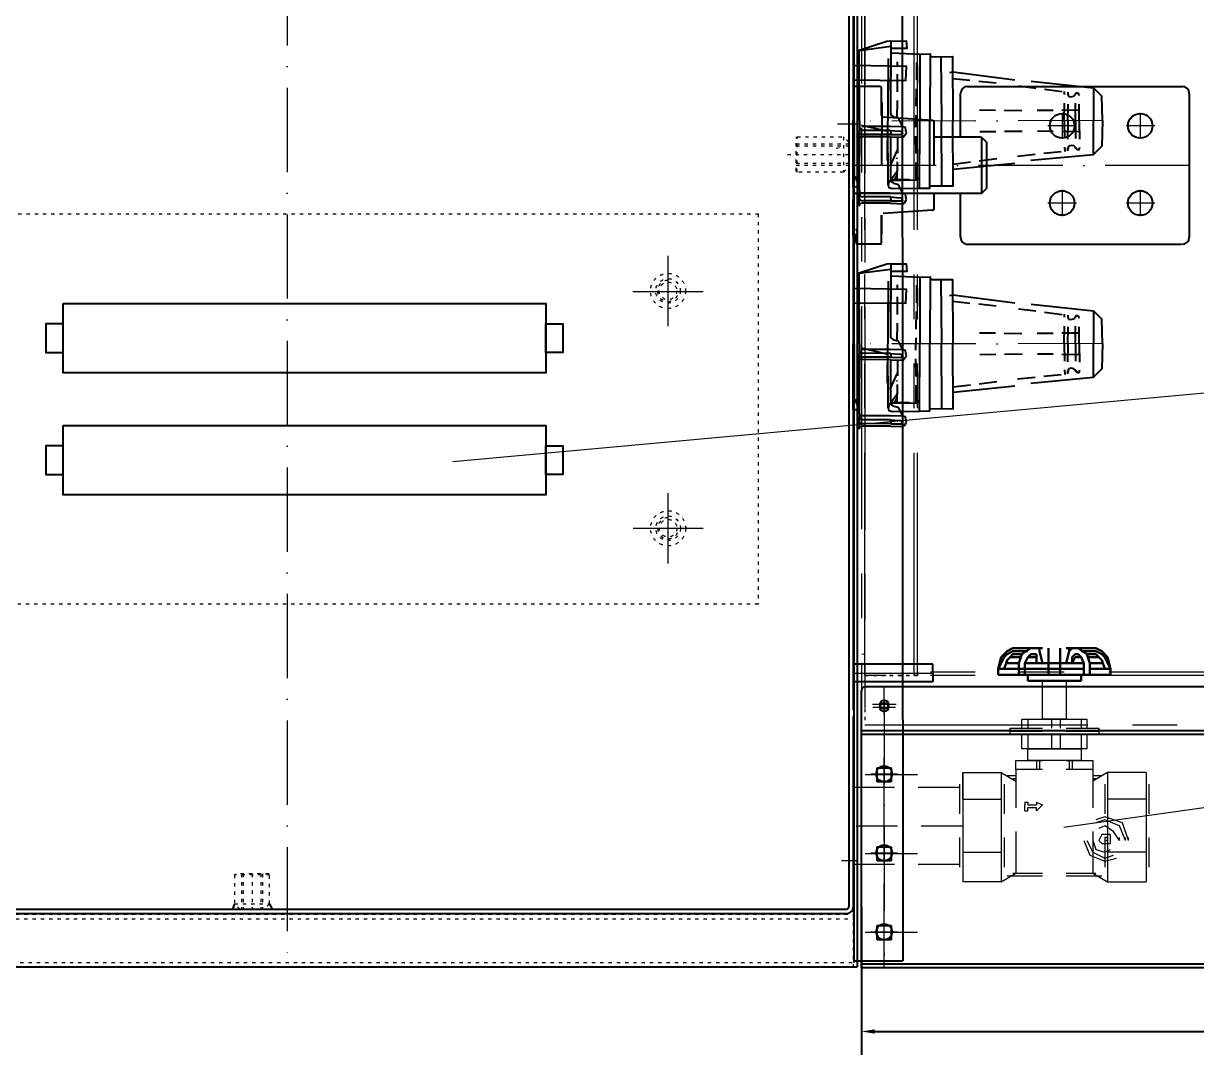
# Model space of a CAD drawing. Header units: millimetres. Extents: x 13152 to 36426, y -6229 to 3790.
# Drawn here: x 32325 to 32994, y 1302 to 1885 of the extents above; entities that cross this region are included whole.
import ezdxf

# ---------------------------------------------------------------- set-up
doc = ezdxf.new("R2010")
doc.units = ezdxf.units.MM
doc.header["$LTSCALE"] = 4
for name, pattern in [('ACAD_ISO02W100', [15, 12, -3]), ('ACAD_ISO03W100', [1.18, 0.47, -0.71]), ('ACAD_ISO10W100', [18, 12, -3, 0, -3]), ('DASHED', [0.75, 0.5, -0.25]), ('PHANTOM', [63.5, 31.75, -6.35, 6.35, -6.35, 6.35, -6.35])]:
    doc.linetypes.add(name, pattern=pattern)
doc.layers.add('4虚线层', color=6, linetype='DASHED')
doc.layers.add('标注、文本', color=3, linetype='Continuous', lineweight=25)
doc.layers.add('铁心', color=3, linetype='Continuous', lineweight=0)
doc.styles.add('TH_GBDIM', font='romans.shx', dxfattribs={"width": 0.8, "bigfont": 'gbcbig.shx'})
doc.dimstyles.new('TH_GBDIM1', dxfattribs={"dimscale": 3, "dimtxt": 3.5, "dimasz": 2.5, "dimexe": 2, "dimexo": 0, "dimgap": 1.5, "dimtad": 1, "dimdec": 1, "dimlfac": 0.03937, "dimzin": 0, "dimdsep": 46, "dimtxsty": 'TH_GBDIM', "dimcen": 2.5, "dimclrd": 3, "dimclre": 256, "dimclrt": 2, "dimadec": 0, "dimazin": 0, "dimtfac": 0.714286, "dimtdec": 1, "dimtmove": 0, "dimatfit": 3, "dimfxl": 0, "dimtzin": 0, "dimlwd": -1, "dimlwe": -1, "dimarcsym": 0})

# ---------------------------------------------------------------- blocks, each defined once
blk = doc.blocks.new('052656565')
at = {"layer": '标注、文本', "color": 6, "linetype": 'PHANTOM', "lineweight": 13}
for p, q in [((22982.24, -1208), (22982.24, -1958)), ((22984.24, -1208.49), (22984.24, -1958)), ((22984.24, -1926.49), (22984.24, -1208.49)), ((23014.24, -1208.49), (22984.24, -1208.49)), ((23014.24, -1206.49), (22984.93, -1206.49)), ((22986.24, -1204), (23505.24, -1204)), ((22986.24, -1206), (23505.24, -1206)), ((23012.24, -1926.49), (23012.24, -1208.49)), ((23014.24, -1926.49), (23014.24, -1208.49)), ((23022.24, -1209), (23025.24, -1206)), ((23022.24, -1209), (23022.24, -1225.5)), ((23042.24, -1209), (23022.24, -1209)), ((23039.24, -1206), (23025.24, -1206)), ((23026.24, -1226), (23026.24, -1206)), ((23027.24, -1226), (23027.24, -1206)), ((23032.24, -1226), (23032.24, -1206)), ((23037.24, -1226), (23037.24, -1206)), ((23038.24, -1226), (23038.24, -1206)), ((23039.24, -1206), (23042.24, -1209)), ((23042.24, -1225.5), (23042.24, -1209)), ((23505.24, -1206.49), (23505.24, -1953.49)), ((23506.24, -1206.49), (23505.24, -1206.49)), ((23507.24, -1208), (23507.24, -1958)), ((23507.24, -1208), (23507.24, -1953.49)), ((23509.24, -1208), (23509.24, -1958)), ((22982.24, -1214), (22984.24, -1214)), ((23507.24, -1219), (23509.24, -1219)), ((23022.24, -1225.5), (23022.74, -1226)), ((23022.24, -1225.5), (23042.24, -1225.5)), ((23022.74, -1226), (23041.74, -1226)), ((23041.74, -1226), (23042.24, -1225.5)), ((23504.24, -1924.49), (23014.24, -1924.49)), ((23454.24, -1924.49), (23501.24, -1924.49)), ((23504.24, -1954.49), (23504.24, -1924.49)), ((23504.24, -1926.49), (22984.24, -1926.49)), ((23450.24, -1928.49), (23450.24, -1932.49)), ((23452.24, -1928.49), (23452.24, -1932.49)), ((23454.24, -1926.49), (23501.24, -1926.49)), ((23503.24, -1954.49), (23503.24, -1928.49)), ((23505.24, -1954.49), (23505.24, -1928.49)), ((23349.24, -1954.49), (23474.24, -1932.49)), ((23474.24, -1954.49), (23474.24, -1932.49)), ((22982.24, -1958), (23509.24, -1958)), ((22984.24, -1954.49), (23504.24, -1954.49)), ((23467.24, -1955.49), (23503.24, -1955.49)), ((23503.24, -1957.49), (23467.24, -1957.49)), ((23483.24, -1958), (23505.24, -1958)), ((23490.24, -1957.49), (23490.24, -1955.49)), ((23490.24, -1960), (23490.24, -1958)), ((23494.24, -1959.76), (23494.24, -1954.53)), ((23494.24, -1964.89), (23494.24, -1955.1)), ((23498.24, -1957.49), (23498.24, -1955.49)), ((23498.24, -1960), (23498.24, -1958)), ((23503.24, -1954.49), (23505.24, -1954.49)), ((23479.24, -1962), (23479.24, -2028)), ((23481.24, -1962), (23481.24, -2028)), ((23505.24, -1960), (23483.24, -1960)), ((23507.24, -1972.5), (23507.24, -1962)), ((23509.24, -1962), (23509.24, -1972.5)), ((23514.24, -1978.42), (23514.24, -1978.42)), ((23511.24, -1988), (23481.24, -1988)), ((23481.24, -1988), (23481.24, -2021.59)), ((23511.24, -1991), (23481.24, -1991)), ((23511.24, -2021.59), (23511.24, -1988)), ((23475.24, -1993.5), (23499.24, -1993.5)), ((23481.24, -2017.91), (23481.24, -1993.24)), ((23483.24, -1993.24), (23481.24, -1993.24)), ((23481.24, -1993.87), (23488.24, -2006)), ((23481.24, -1997.87), (23485.93, -2006)), ((23483.24, -2017.91), (23483.24, -1993.24)), ((23483.24, -1993.24), (23489.24, -1993.24)), ((23491.24, -2008.66), (23491.24, -1997.5)), ((23431.74, -2001.27), (23431.24, -2001.77)), ((23431.24, -2009.37), (23431.24, -2001.77)), ((23431.74, -2001.27), (23431.74, -2009.87)), ((23431.74, -2001.27), (23439.07, -2001.27)), ((23437.62, -2001.27), (23437.62, -2009.87)), ((23440.04, -1999.22), (23438.09, -2011.92)), ((23440.04, -1999.22), (23439.07, -2001.27)), ((23441.02, -2001.27), (23440.04, -1999.22)), ((23441.99, -1999.22), (23440.04, -2011.92)), ((23441.99, -1999.22), (23441.02, -2001.27)), ((23442.97, -2001.27), (23441.99, -1999.22)), ((23443.94, -1999.22), (23441.99, -2011.92)), ((23443.94, -1999.22), (23442.97, -2001.27)), ((23444.92, -2001.27), (23443.94, -1999.22)), ((23445.89, -1999.22), (23443.94, -2011.92)), ((23445.89, -1999.22), (23444.92, -2001.27)), ((23446.87, -2001.27), (23445.89, -1999.22)), ((23447.84, -1999.22), (23445.89, -2011.92)), ((23447.84, -1999.22), (23446.87, -2001.27)), ((23448.82, -2001.27), (23447.84, -1999.22)), ((23449.79, -1999.22), (23447.84, -2011.92)), ((23449.79, -1999.22), (23448.82, -2001.27)), ((23450.77, -2001.27), (23449.79, -1999.22)), ((23451.74, -1999.22), (23449.79, -2011.92)), ((23451.74, -1999.22), (23450.77, -2001.27)), ((23452.72, -2001.27), (23451.74, -1999.22)), ((23453.69, -1999.22), (23451.74, -2011.92)), ((23453.69, -1999.22), (23452.72, -2001.27)), ((23454.67, -2001.27), (23453.69, -1999.22)), ((23455.64, -1999.22), (23453.69, -2011.92)), ((23455.64, -1999.22), (23454.67, -2001.27)), ((23456.62, -2001.27), (23455.64, -1999.22)), ((23457.59, -1999.22), (23455.64, -2011.92)), ((23457.59, -1999.22), (23456.62, -2001.27)), ((23458.57, -2001.27), (23457.59, -1999.22)), ((23459.54, -1999.22), (23457.59, -2011.92)), ((23459.54, -1999.22), (23458.57, -2001.27)), ((23460.52, -2001.27), (23459.54, -1999.22)), ((23461.49, -1999.22), (23459.54, -2011.92)), ((23461.49, -1999.22), (23460.52, -2001.27)), ((23462.47, -2001.27), (23461.49, -1999.22)), ((23463.44, -1999.22), (23461.49, -2011.92)), ((23463.44, -1999.22), (23462.47, -2001.27)), ((23464.42, -2001.27), (23463.44, -1999.22)), ((23465.39, -1999.22), (23463.44, -2011.92)), ((23465.39, -1999.22), (23464.42, -2001.27)), ((23466.37, -2001.27), (23465.39, -1999.22)), ((23467.34, -1999.22), (23465.39, -2011.92)), ((23467.34, -1999.22), (23466.37, -2001.27)), ((23468.32, -2001.27), (23467.34, -1999.22)), ((23469.29, -1999.22), (23467.34, -2011.92)), ((23469.29, -1999.22), (23468.32, -2001.27)), ((23470.27, -2001.27), (23469.29, -1999.22)), ((23471.24, -1999.22), (23469.29, -2011.92)), ((23471.24, -1999.22), (23470.27, -2001.27)), ((23472.22, -2001.27), (23471.24, -1999.22)), ((23473.19, -1999.22), (23471.24, -2011.92)), ((23473.19, -1999.22), (23472.22, -2001.27)), ((23474.17, -2001.27), (23473.19, -1999.22)), ((23475.14, -1999.22), (23473.19, -2011.92)), ((23475.14, -1999.22), (23474.17, -2001.27)), ((23476.12, -2001.27), (23475.14, -1999.22)), ((23477.09, -1999.22), (23475.14, -2011.92)), ((23477.09, -1999.22), (23476.12, -2001.27)), ((23478.07, -2001.27), (23477.09, -1999.22)), ((23479.04, -1999.22), (23477.09, -2011.92)), ((23479.04, -1999.22), (23478.07, -2001.27)), ((23480.02, -2001.27), (23479.04, -1999.22)), ((23481.24, -2001.27), (23480.02, -2001.27)), ((23489.24, -2001.76), (23483.24, -2001.76)), ((23498.24, -1998.5), (23498.24, -2013.5)), ((23501.24, -2000), (23498.24, -2000)), ((23509.24, -2003.5), (23509.24, -2008.5)), ((23431.74, -2009.87), (23431.24, -2009.37)), ((23437.62, -2009.87), (23431.74, -2009.87)), ((23438.09, -2011.92), (23437.12, -2009.87)), ((23439.07, -2009.87), (23438.09, -2011.92)), ((23440.04, -2011.92), (23439.07, -2009.87)), ((23441.02, -2009.87), (23440.04, -2011.92)), ((23441.99, -2011.92), (23441.02, -2009.87)), ((23442.97, -2009.87), (23441.99, -2011.92)), ((23443.94, -2011.92), (23442.97, -2009.87)), ((23444.92, -2009.87), (23443.94, -2011.92)), ((23445.89, -2011.92), (23444.92, -2009.87)), ((23446.87, -2009.87), (23445.89, -2011.92)), ((23447.84, -2011.92), (23446.87, -2009.87)), ((23448.82, -2009.87), (23447.84, -2011.92)), ((23449.79, -2011.92), (23448.82, -2009.87)), ((23450.77, -2009.87), (23449.79, -2011.92)), ((23451.74, -2011.92), (23450.77, -2009.87)), ((23452.72, -2009.87), (23451.74, -2011.92)), ((23453.69, -2011.92), (23452.72, -2009.87)), ((23454.67, -2009.87), (23453.69, -2011.92)), ((23455.64, -2011.92), (23454.67, -2009.87)), ((23456.62, -2009.87), (23455.64, -2011.92)), ((23457.59, -2011.92), (23456.62, -2009.87)), ((23458.57, -2009.87), (23457.59, -2011.92)), ((23459.54, -2011.92), (23458.57, -2009.87)), ((23460.52, -2009.87), (23459.54, -2011.92)), ((23461.49, -2011.92), (23460.52, -2009.87)), ((23462.47, -2009.87), (23461.49, -2011.92)), ((23463.44, -2011.92), (23462.47, -2009.87)), ((23464.42, -2009.87), (23463.44, -2011.92)), ((23465.39, -2011.92), (23464.42, -2009.87)), ((23466.37, -2009.87), (23465.39, -2011.92)), ((23467.34, -2011.92), (23466.37, -2009.87)), ((23468.32, -2009.87), (23467.34, -2011.92)), ((23469.29, -2011.92), (23468.32, -2009.87)), ((23470.27, -2009.87), (23469.29, -2011.92)), ((23471.24, -2011.92), (23470.27, -2009.87)), ((23472.22, -2009.87), (23471.24, -2011.92)), ((23473.19, -2011.92), (23472.22, -2009.87)), ((23474.17, -2009.87), (23473.19, -2011.92)), ((23475.14, -2011.92), (23474.17, -2009.87)), ((23476.12, -2009.87), (23475.14, -2011.92)), ((23477.09, -2011.92), (23476.12, -2009.87)), ((23478.07, -2009.87), (23477.09, -2011.92)), ((23479.04, -2011.92), (23478.07, -2009.87)), ((23480.02, -2009.87), (23479.04, -2011.92)), ((23479.24, -2006), (23488.24, -2006)), ((23481.24, -2009.87), (23480.02, -2009.87)), ((23481.24, -2014.12), (23485.93, -2006)), ((23481.24, -2018.12), (23488.24, -2006)), ((23495.24, -2006), (23495.24, -2021.59)), ((23501.24, -2006), (23501.24, -2021.59)), ((23483.24, -2017.91), (23481.24, -2017.91)), ((23489.24, -2015.55), (23483.24, -2015.55)), ((23475.24, -2018.5), (23499.24, -2018.5)), ((23481.24, -2018.99), (23511.24, -2018.99)), ((23481.24, -2021.59), (23511.24, -2021.59)), ((23493.17, -2021.59), (23493.17, -2075.38)), ((23493.56, -2021.59), (23493.56, -2074.83)), ((23502.95, -2021.59), (23502.95, -2074.83)), ((23503.31, -2021.59), (23503.31, -2075.38)), ((23479.24, -2028), (23481.24, -2028)), ((23493.17, -2075.38), (23493.56, -2074.83)), ((23493.17, -2075.38), (23503.31, -2075.38)), ((23493.56, -2074.83), (23502.95, -2074.83)), ((23502.95, -2074.83), (23503.31, -2075.38))]:
    blk.add_line(p, q, dxfattribs=at)
at = {"layer": '标注、文本', "color": 2, "linetype": 'ACAD_ISO03W100', "lineweight": 18}
for p, q in [((23014.24, -1924.49), (23014.24, -1926.49)), ((22984.24, -1926.49), (23014.24, -1926.49)), ((22984.24, -1926.49), (22984.24, -1954.49)), ((23014.24, -1926.49), (22984.24, -1926.49)), ((23450.24, -1932.49), (23452.24, -1932.49)), ((23467.24, -1957.49), (23467.24, -1955.49)), ((23424.24, -2006), (23428.24, -1999)), ((23472.24, -2000), (23427.67, -2000)), ((23472.24, -1999), (23428.24, -1999)), ((23428.24, -1999), (23428.24, -2012)), ((23424.24, -2006), (23428.24, -2012)), ((23472.24, -2011), (23427.58, -2011)), ((23472.24, -2012), (23428.24, -2012))]:
    blk.add_line(p, q, dxfattribs=at)
at = {"layer": '标注、文本'}
for p, q in [((22982.24, -2093), (22982.24, -1935)), ((23460.24, -1933), (22984.24, -1933)), ((23462.24, -1956), (23462.24, -1935)), ((23464.24, -1956), (23464.24, -1943)), ((23466.24, -1939), (23472.24, -1939)), ((23466.24, -1941), (23472.24, -1941)), ((23472.24, -1941), (23472.24, -1939)), ((23466.24, -1958), (22982.24, -1958)), ((23468.24, -1958), (22984.24, -1958)), ((23466.24, -1958), (23473.24, -1958)), ((23466.24, -1960), (22982.24, -1960)), ((23464.24, -2089), (23464.24, -1962)), ((23464.24, -1962), (23475.24, -1962)), ((23466.24, -1960), (23473.24, -1960)), ((23475.24, -2089), (23475.24, -1962)), ((23477.24, -2089), (23477.24, -1962)), ((22991.24, -1987), (22991.24, -1979)), ((22991.24, -1979), (22999.24, -1979)), ((22999.24, -1979), (22999.24, -1987)), ((23472.24, -1981), (23472.24, -2031)), ((23472.24, -1981), (23475.24, -1981)), ((23475.24, -1981), (23475.24, -2031)), ((22999.24, -1987), (22991.24, -1987)), ((23422.24, -1997), (23422.24, -2015)), ((23472.24, -1996), (23423.24, -1996)), ((23472.24, -2016), (23472.24, -1996)), ((23423.24, -2016), (23472.24, -2016)), ((23501.24, -2012), (23498.24, -2012)), ((22991.24, -2032), (22991.24, -2024)), ((22991.24, -2024), (22999.24, -2024)), ((22999.24, -2024), (22999.24, -2032)), ((23472.24, -2031), (23475.24, -2031)), ((22999.24, -2032), (22991.24, -2032)), ((22991.24, -2077), (22991.24, -2069)), ((22991.24, -2069), (22999.24, -2069)), ((22999.24, -2069), (22999.24, -2077)), ((22999.24, -2077), (22991.24, -2077)), ((23473.24, -2091), (22982.24, -2091)), ((23464.24, -2089), (23475.24, -2089)), ((23464.24, -2093), (23464.24, -2091)), ((23473.24, -2093), (22982.24, -2093))]:
    blk.add_line(p, q, dxfattribs=at)
at = {"layer": '标注、文本', "color": 1, "linetype": 'ACAD_ISO10W100', "lineweight": 18}
for p, q in [((22995.24, -2093), (22995.24, -1933)), ((23001.99, -1943), (22988.49, -1943)), ((23014.16, -1983), (22984.33, -1983)), ((22995.24, -1987), (22995.24, -1979)), ((23499.74, -2022.22), (23499.74, -1986.22)), ((23493.56, -2006), (23411.24, -2006)), ((23540.84, -2006), (23412.88, -2006)), ((23514.84, -2006), (23469.34, -2006)), ((22995.24, -2032), (22995.24, -2024)), ((23014.16, -2028), (22984.33, -2028)), ((22995.24, -2077), (22995.24, -2069)), ((23014.16, -2073), (22984.33, -2073))]:
    blk.add_line(p, q, dxfattribs=at)
at = {"layer": '标注、文本', "color": 6, "linetype": 'PHANTOM', "lineweight": 13}
for centre, radius in [((22982.34, -1199.95), 5), ((22982.34, -1199.95), 3), ((23498.24, -2006), 6), ((23498.24, -2006), 3)]:
    blk.add_circle(centre, radius, dxfattribs=at)
at = {"layer": '标注、文本'}
blk.add_circle((22995.24, -1943), 2.5, dxfattribs=at)
at = {"layer": '标注、文本', "color": 6, "linetype": 'PHANTOM', "lineweight": 13}
for centre, radius, start, end in [((22986.24, -1208), 4, 90, 180), ((22986.24, -1208), 2, 90, 180), ((23505.24, -1208), 4, 0, 90), ((23505.24, -1208), 2, 0, 90), ((23506.24, -1207.49), 1, 0, 90), ((23454.24, -1928.49), 4, 90, 180), ((23501.24, -1928.49), 4, 0, 90), ((23454.24, -1928.49), 2, 90, 180), ((23501.24, -1928.49), 2, 0, 90), ((23483.24, -1962), 4, 90, 180), ((23503.24, -1953.49), 4, 270, 0), ((23503.24, -1953.49), 2, 270, 0), ((23505.24, -1962), 4, 0, 90), ((23483.24, -1962), 2, 90, 180), ((23505.24, -1962), 2, 0, 90), ((23514.24, -1972.5), 7, 180, 260.40593), ((23514.24, -1972.5), 5, 180, 260.40593), ((23513.24, -1978.42), 1, 0, 80.40593), ((23513.24, -1978.42), 1, 260.40593, 0), ((23499.24, -2003.5), 10, 0, 90), ((23501.24, -2006), 6, 270, 90), ((23499.24, -2008.5), 10, 270, 0)]:
    blk.add_arc(centre, radius, start, end, dxfattribs=at)
at = {"layer": '标注、文本'}
for centre, radius, start, end in [((22984.24, -1935), 2, 90, 180), ((23460.24, -1935), 2, 0, 90), ((23466.24, -1943), 4, 90, 180), ((23466.24, -1943), 2, 90, 180), ((23466.24, -1956), 4, 180, 270), ((23466.24, -1956), 2, 180, 270), ((23473.24, -1962), 4, 0, 90), ((23473.24, -1962), 2, 0, 90), ((23423.24, -1997), 1, 90, 180), ((23498.24, -2006), 6, 90, 270), ((23423.24, -2015), 1, 180, 270), ((23473.24, -2089), 4, 270, 0), ((23473.24, -2089), 2, 270, 0)]:
    blk.add_arc(centre, radius, start, end, dxfattribs=at)
at = {"layer": '标注、文本', "color": 6, "linetype": 'PHANTOM', "lineweight": 13, "extrusion": (0, 0, -1)}
for centre, major_axis, ratio in [((23489.24, -1997.5), (0, 4.26), 0.469325), ((23489.24, -2008.66), (0, 6.9), 0.290059)]:
    blk.add_ellipse(centre, major_axis=major_axis, ratio=ratio, start_param=0, end_param=3.141593, dxfattribs=at)
blk = doc.blocks.new('5354650')
at = {"layer": '4虚线层', "ltscale": 5}
h = blk.add_hatch(color=256, dxfattribs=at)
h.dxf.hatch_style = 2
h.paths.add_polyline_path([(26822.77, -1880.58), (26822.82, -1911.91), (26826.27, -1912.71)])
h = blk.add_hatch(color=256, dxfattribs=at)
h.dxf.hatch_style = 2
h.paths.add_polyline_path([(26822.77, -1880.58), (26826.22, -1881.38), (26826.27, -1912.71)])
at = {"layer": '标注、文本'}
h = blk.add_hatch(color=256, dxfattribs=at)
h.dxf.hatch_style = 2
h.paths.add_polyline_path([(26822.82, -1911.91), (26826.27, -1912.71), (26825.69, -1918.4)])
at = {"layer": '4虚线层', "ltscale": 5}
for points in [[(26847.88, -1879.09), (26847.98, -1847.07)], [(26842.5, -1858.18), (26842.4, -1880.74)], [(26916.92, -1860.8), (26945.22, -1864.42)], [(26950.22, -1864.84), (26949.53, -1864.68), (26949.37, -1865.38)], [(26945.06, -1865.11), (26945.43, -1866.65), (26946.82, -1866.97), (26948.36, -1866.6), (26949.37, -1865.38)], [(26951.55, -1881.18), (26951.45, -1865.85), (26950.91, -1865), (26950.22, -1864.84)], [(26918.73, -1875.05), (26894.79, -1874.63)], [(26951.6, -1874.63), (26927.51, -1874.9)], [(26846.28, -1914.41), (26844.04, -1914.62), (26847.82, -1914.04), (26848.25, -1890.1)], [(26918.94, -1886.76), (26894.85, -1887.02)], [(26951.66, -1887.03), (26927.72, -1886.6)], [(26916.44, -1900.75), (26944.79, -1897.82)], [(26949.58, -1896.02), (26948.36, -1895.01), (26946.97, -1894.69), (26945.43, -1895.06), (26944.95, -1897.13)], [(26949.58, -1896.02), (26950.11, -1896.87), (26950.8, -1897.03)], [(26950.8, -1897.03), (26951.5, -1897.19), (26951.82, -1895.8)]]:
    blk.add_lwpolyline(points, dxfattribs=at)
for points in [[(26858.84, -1847.39), (26858.84, -1847.39), (26858.41, -1880.79), (26858.41, -1880.79)], [(26860.59, -1849.25), (26860.59, -1849.25), (26860.64, -1880.58), (26860.64, -1880.58)], [(26879.32, -1856.49), (26879.32, -1856.49), (26907.77, -1859.41), (26907.77, -1859.41)], [(26942.93, -1880.64), (26942.93, -1880.64), (26943.15, -1863.94), (26943.15, -1863.94)], [(26945.01, -1881.12), (26945.01, -1881.12), (26945.22, -1864.42), (26945.22, -1864.42)], [(26950.22, -1864.84), (26950.22, -1864.84), (26950.38, -1864.15), (26950.38, -1864.15)], [(26949.48, -1880.7), (26949.48, -1880.7), (26949.37, -1865.38), (26949.37, -1865.38)], [(26858.67, -1914.36), (26858.67, -1914.36), (26858.41, -1880.79), (26858.41, -1880.79)], [(26942.93, -1880.64), (26942.93, -1880.64), (26943.25, -1898.2), (26943.25, -1898.2)], [(26945.01, -1881.12), (26945.01, -1881.12), (26944.79, -1897.82), (26944.79, -1897.82)], [(26949.48, -1880.7), (26949.48, -1880.7), (26949.42, -1896.71), (26949.42, -1896.71)], [(26951.55, -1881.18), (26951.55, -1881.18), (26951.82, -1895.8), (26951.82, -1895.8)], [(26843.72, -1906.54), (26843.72, -1906.54), (26848.03, -1897.34), (26848.03, -1897.34)], [(26847.61, -1902.34), (26847.61, -1902.34), (26847.77, -1901.65), (26847.77, -1901.65)], [(26879.68, -1905.37), (26879.68, -1905.37), (26908.2, -1901.76), (26908.2, -1901.76)], [(26848.24, -1909.04), (26848.24, -1909.04), (26844.04, -1914.62), (26844.04, -1914.62)], [(26847.77, -1911.11), (26847.77, -1911.11), (26846.28, -1914.41), (26846.28, -1914.41)], [(26842.71, -1917.23), (26842.71, -1917.23), (26842.87, -1916.54), (26842.87, -1916.54)], [(26844.89, -1914.09), (26844.89, -1914.09), (26860.9, -1914.15), (26860.9, -1914.15)]]:
    blk.add_open_spline(points, degree=3, dxfattribs=at)
at = {"layer": '标注、文本', "color": 1, "linetype": 'ACAD_ISO10W100', "lineweight": 18}
blk.add_line((26964.8, -1880.59), (26822.77, -1880.88), dxfattribs=at)
at = {"layer": '标注、文本'}
for points in [[(26844.16, -1835.26), (26841.92, -1835.47), (26826.18, -1840.58)], [(26844.16, -1835.26), (26852.93, -1835.1), (26853.36, -1839.57), (26843.89, -1839.57)], [(26844.16, -1835.26), (26844.05, -1876.75), (26844.58, -1877.6), (26845.8, -1878.61)], [(26826.38, -1880.68), (26826.18, -1840.58), (26844.21, -1838.18)], [(26844.79, -1841.96), (26860.65, -1842.71), (26866.5, -1842.6), (26866.49, -1880.48)], [(26866.5, -1842.6), (26866.87, -1844.14), (26879.26, -1844.09), (26879.58, -1880.58)], [(26872.72, -1844.04), (26873.04, -1880.53)], [(26877.88, -1853.24), (26879.42, -1852.87), (26914.8, -1857.39)], [(26924.1, -1858.09), (26959.64, -1861.92), (26959.64, -1880.86)], [(26964.8, -1880.59), (26964.37, -1866.65), (26959.64, -1861.92)], [(26826.38, -1880.68), (26825.69, -1918.4), (26822.76, -1918.45), (26822.77, -1880.58)], [(26826.38, -1880.68), (26826.06, -1919.94), (26826.43, -1921.48), (26827.82, -1921.8)], [(26826.28, -1884.3), (26826.65, -1885.84), (26828.03, -1886.16)], [(26844.89, -1914.09), (26843.19, -1915.16), (26842.71, -1917.23), (26843.08, -1918.77), (26845.16, -1919.25), (26860.48, -1919.15), (26866.33, -1919.04), (26866.49, -1880.48)], [(26843.94, -1889.84), (26844.04, -1914.62), (26858.67, -1914.36), (26860.21, -1913.99), (26860.53, -1912.6), (26860.64, -1880.58)], [(26851.07, -1884.2), (26848.57, -1879.25), (26845.8, -1878.61)], [(26853.19, -1887.6), (26852.82, -1886.06), (26852.45, -1884.52), (26851.07, -1884.2)], [(26866.65, -1917.66), (26879.73, -1917.77), (26879.58, -1880.58)], [(26923.89, -1903.19), (26959.63, -1899.79), (26959.64, -1880.86)], [(26964.8, -1880.59), (26964.37, -1895.06), (26959.63, -1899.79)], [(26825.8, -1886.38), (26826.86, -1888.08), (26828.25, -1888.4)], [(26827.93, -1889.78), (26826.38, -1890.15), (26826.06, -1891.54)], [(26843.94, -1889.84), (26844.04, -1914.62), (26844.57, -1915.48), (26845.8, -1916.49)], [(26843.94, -1889.84), (26851.17, -1890.05)], [(26844.04, -1886.22), (26844.26, -1888.45)], [(26844.04, -1886.22), (26844.26, -1888.45)], [(26850.8, -1888.51), (26850.43, -1886.96), (26849.04, -1886.64)], [(26851.17, -1890.05), (26852.18, -1888.83), (26853.19, -1887.6)], [(26879.74, -1908.3), (26914.79, -1904.74)], [(26851.06, -1922.07), (26848.56, -1917.12), (26845.8, -1916.49)], [(26825.8, -1924.25), (26826.86, -1925.95), (26828.24, -1926.27)], [(26826.06, -1919.94), (26826.27, -1922.18), (26826.65, -1923.72), (26828.03, -1924.04)], [(26826.06, -1929.41), (26826.27, -1922.18)], [(26850.8, -1926.38), (26850.42, -1924.84), (26849.04, -1924.52)], [(26853.19, -1925.48), (26852.82, -1923.93), (26852.45, -1922.39), (26851.06, -1922.07)], [(26827.92, -1927.66), (26826.38, -1928.03), (26826.06, -1929.41)], [(26843.93, -1927.71), (26851.17, -1927.92)], [(26851.17, -1927.92), (26852.02, -1927.39), (26853.19, -1925.48)]]:
    blk.add_lwpolyline(points, dxfattribs=at)
blk.add_lwpolyline([(26823.04, -1857.33), (26852.82, -1857.65), (26853.2, -1849.73), (26822.72, -1849.25)], close=True, dxfattribs=at)
for points in [[(26860.65, -1842.71), (26860.65, -1842.71), (26860.64, -1880.58), (26860.64, -1880.58)], [(26842.61, -1845.1), (26842.61, -1845.1), (26842.4, -1880.74), (26842.4, -1880.74)], [(26827.29, -1883.08), (26827.29, -1883.08), (26842.5, -1886.59), (26842.5, -1886.59)], [(26843.83, -1883.98), (26843.83, -1883.98), (26827.82, -1883.93), (26827.82, -1883.93)], [(26842.29, -1903.29), (26842.29, -1903.29), (26842.4, -1880.74), (26842.4, -1880.74)], [(26842.71, -1917.23), (26842.71, -1917.23), (26842.4, -1880.74), (26842.4, -1880.74)], [(26851.07, -1884.2), (26851.07, -1884.2), (26843.83, -1883.98), (26843.83, -1883.98)], [(26860.48, -1919.15), (26860.48, -1919.15), (26860.64, -1880.58), (26860.64, -1880.58)], [(26873.19, -1917.71), (26873.19, -1917.71), (26873.04, -1880.53), (26873.04, -1880.53)], [(26843.94, -1889.84), (26843.94, -1889.84), (26827.93, -1889.78), (26827.93, -1889.78)], [(26844.04, -1886.22), (26844.04, -1886.22), (26828.03, -1886.16), (26828.03, -1886.16)], [(26844.26, -1888.45), (26844.26, -1888.45), (26828.25, -1888.4), (26828.25, -1888.4)], [(26844.04, -1886.22), (26844.04, -1886.22), (26849.04, -1886.64), (26849.04, -1886.64)], [(26844.26, -1888.45), (26844.26, -1888.45), (26850.8, -1888.51), (26850.8, -1888.51)], [(26850.8, -1888.51), (26850.8, -1888.51), (26850.96, -1887.81), (26850.96, -1887.81)], [(26843.83, -1921.86), (26843.83, -1921.86), (26827.82, -1921.8), (26827.82, -1921.8)], [(26844.04, -1924.09), (26844.04, -1924.09), (26828.03, -1924.04), (26828.03, -1924.04)], [(26851.06, -1922.07), (26851.06, -1922.07), (26843.83, -1921.86), (26843.83, -1921.86)], [(26844.04, -1924.09), (26844.04, -1924.09), (26844.25, -1926.33), (26844.25, -1926.33)], [(26844.04, -1924.09), (26844.04, -1924.09), (26849.04, -1924.52), (26849.04, -1924.52)], [(26843.93, -1927.71), (26843.93, -1927.71), (26827.92, -1927.66), (26827.92, -1927.66)], [(26844.25, -1926.33), (26844.25, -1926.33), (26828.24, -1926.27), (26828.24, -1926.27)], [(26844.25, -1926.33), (26844.25, -1926.33), (26850.8, -1926.38), (26850.8, -1926.38)], [(26850.8, -1926.38), (26850.8, -1926.38), (26850.96, -1925.69), (26850.96, -1925.69)]]:
    blk.add_open_spline(points, degree=3, dxfattribs=at)
blk = doc.blocks.new('22')
at = {"layer": '4虚线层', "ltscale": 5}
for q in [(27059.14, -2036.76), (27059.14, -2081.14)]:
    blk.add_line((27059.14, -2007.32), q, dxfattribs=at)
at = {"layer": '标注、文本'}
for p, q in [((26882.85, -2003.32), (26868.85, -2003.32)), ((26883.85, -2019.88), (26883.85, -2004.32)), ((26932.85, -2003.34), (27055.59, -2003.34)), ((26883.85, -2019.89), (26883.85, -2009.33)), ((26883.85, -2019.9), (26883.85, -2009.34)), ((26928.85, -2032.34), (26928.85, -2007.34)), ((26928.85, -2032.34), (26928.85, -2007.34)), ((27059.14, -2007.32), (27059.14, -2089.32)), ((26912.91, -2022.76), (26884.78, -2020.89)), ((26912.91, -2022.78), (26884.78, -2020.9)), ((26913.85, -2048.33), (26913.85, -2023.76)), ((26913.85, -2048.34), (26913.85, -2023.77)), ((26940.85, -2032.34), (26913.85, -2032.34)), ((26940.85, -2032.34), (26943.85, -2035.34)), ((26940.85, -2032.34), (26940.85, -2064.34)), ((26940.85, -2032.34), (26943.85, -2035.34)), ((26940.85, -2032.34), (26940.85, -2064.34)), ((26943.85, -2061.34), (26943.85, -2035.34)), ((26943.85, -2061.34), (26943.85, -2035.34)), ((26940.85, -2064.34), (26867.85, -2064.34)), ((26913.85, -2072.89), (26913.85, -2064.33)), ((26913.85, -2072.9), (26913.85, -2064.34)), ((26928.85, -2089.34), (26928.85, -2064.34)), ((26940.85, -2064.34), (26943.85, -2061.34)), ((26940.85, -2064.34), (26943.85, -2061.34)), ((26883.85, -2076.76), (26883.85, -2087.33)), ((26883.85, -2092.32), (26883.85, -2076.76)), ((26883.85, -2076.77), (26883.85, -2087.34)), ((26912.91, -2073.89), (26884.78, -2075.76)), ((26912.91, -2073.9), (26884.78, -2075.78)), ((26869.35, -2084.42), (26869.35, -2085.37)), ((26869.33, -2092.32), (26869.35, -2087.31)), ((26869.35, -2085.37), (26869.9, -2085.37)), ((26869.35, -2085.37), (26869.9, -2085.37)), ((26869.9, -2087.31), (26869.35, -2087.31)), ((26869.9, -2085.37), (26869.9, -2087.31)), ((26882.85, -2093.32), (26870.33, -2093.32)), ((27054.81, -2093.3), (26932.85, -2093.34)), ((26932.85, -2093.34), (27054.81, -2093.3))]:
    blk.add_line(p, q, dxfattribs=at)
at = {"layer": '标注、文本', "color": 1, "linetype": 'ACAD_ISO10W100', "lineweight": 18}
for p, q in [((26986.74, -2018.35), (26986.74, -2033.31)), ((27031.24, -2018.35), (27031.24, -2033.31)), ((26994.84, -2025.83), (26978.65, -2025.83)), ((26994.94, -2025.83), (26978.75, -2025.83)), ((27039.34, -2025.83), (27023.15, -2025.83)), ((27039.44, -2025.83), (27023.25, -2025.83)), ((27059.14, -2048.33), (26867.85, -2048.33)), ((26986.74, -2062.35), (26986.74, -2077.31)), ((27031.24, -2062.35), (27031.24, -2077.31)), ((26994.84, -2069.83), (26978.65, -2069.83)), ((26994.94, -2069.83), (26978.75, -2069.83)), ((27039.34, -2069.83), (27023.15, -2069.83)), ((27039.44, -2069.83), (27023.25, -2069.83))]:
    blk.add_line(p, q, dxfattribs=at)
at = {"layer": '标注、文本'}
for points in [[(26867.7, -2048.14), (26867.38, -2087.39), (26867.75, -2088.94), (26869.13, -2089.26)], [(26867.38, -2087.39), (26867.59, -2089.63), (26867.96, -2091.17), (26869.34, -2091.49)]]:
    blk.add_lwpolyline(points, dxfattribs=at)
for centre in [(26986.74, -2025.8), (27031.24, -2025.8), (26986.74, -2069.8), (27031.24, -2069.8)]:
    blk.add_circle(centre, 7, dxfattribs=at)
for centre, radius, start, end in [((26868.85, -2004.32), 1, 90, 180), ((26882.85, -2004.32), 1, 0, 90), ((26932.85, -2007.34), 4, 90, 180), ((27055.14, -2007.32), 4, 0, 90), ((26912.85, -2023.76), 1, 0, 86.18593), ((26912.85, -2023.77), 1, 0, 86.18593), ((26912.85, -2072.89), 1, 273.81407, 0), ((26912.85, -2072.9), 1, 273.81407, 0), ((26932.85, -2089.34), 4, 180, 270), ((27055.14, -2089.32), 4, 270, 0), ((26870.33, -2092.32), 1, 180, 270), ((26882.85, -2092.32), 1, 270, 0)]:
    blk.add_arc(centre, radius, start, end, dxfattribs=at)
blk.add_open_spline([(26883.93, -2012.55), (26883.93, -2012.55), (26883.71, -2048.19), (26883.71, -2048.19)], degree=3, dxfattribs=at)
blk = doc.blocks.new('*D213')
at = {"layer": 'Defpoints', "color": 0, "transparency": 16777216}
for p in [(32802.75, 1381.43), (33297.75, 1381.43), (33297.75, 1310.67)]:
    blk.add_point(p, dxfattribs=at)
at = {"layer": '标注、文本', "transparency": 16777216}
for p, q in [((32802.75, 1381.43), (32802.75, 1304.67)), ((33297.75, 1381.43), (33297.75, 1304.67))]:
    blk.add_line(p, q, dxfattribs=at)
at = {"layer": '标注、文本', "color": 3, "transparency": 16777216}
blk.add_line((32810.25, 1310.67), (33290.25, 1310.67), dxfattribs=at)
for points in [[(32810.25, 1311.92), (32810.25, 1309.42), (32802.75, 1310.67)], [(33290.25, 1311.92), (33290.25, 1309.42), (33297.75, 1310.67)]]:
    blk.add_solid(points, dxfattribs=at)
at = {"layer": '标注、文本', "color": 2, "transparency": 16777216, "insert": (33050.25, 1323.17), "char_height": 10.5, "attachment_point": 5, "style": 'TH_GBDIM'}
blk.add_mtext('19.5 [495.00]', dxfattribs=at)
blk = doc.blocks.new('*D214')
at = {"layer": 'Defpoints', "color": 0, "transparency": 16777216}
for p in [(33329.75, 1481.97), (32802.75, 1346.97), (32802.75, 1282.65)]:
    blk.add_point(p, dxfattribs=at)
at = {"layer": '标注、文本', "transparency": 16777216}
for p, q in [((33329.75, 1481.97), (33329.75, 1276.65)), ((32802.75, 1346.97), (32802.75, 1276.65))]:
    blk.add_line(p, q, dxfattribs=at)
at = {"layer": '标注、文本', "color": 3, "transparency": 16777216}
blk.add_line((33322.25, 1282.65), (32810.25, 1282.65), dxfattribs=at)
for points in [[(32810.25, 1283.9), (32810.25, 1281.4), (32802.75, 1282.65)], [(33322.25, 1283.9), (33322.25, 1281.4), (33329.75, 1282.65)]]:
    blk.add_solid(points, dxfattribs=at)
at = {"layer": '标注、文本', "color": 2, "transparency": 16777216, "insert": (33066.25, 1295.15), "char_height": 10.5, "attachment_point": 5, "style": 'TH_GBDIM'}
blk.add_mtext('20.7 [527.00]', dxfattribs=at)
blk = doc.blocks.new('*D215')
at = {"layer": 'Defpoints', "color": 0, "transparency": 16777216}
for p in [(33329.75, 1481.97), (32127.86, 1347.43), (32127.86, 1240.78)]:
    blk.add_point(p, dxfattribs=at)
at = {"layer": '标注、文本', "transparency": 16777216}
for p, q in [((33329.75, 1481.97), (33329.75, 1234.78)), ((32127.86, 1347.43), (32127.86, 1234.78))]:
    blk.add_line(p, q, dxfattribs=at)
at = {"layer": '标注、文本', "color": 3, "transparency": 16777216}
blk.add_line((33322.25, 1240.78), (32135.36, 1240.78), dxfattribs=at)
for points in [[(32135.36, 1242.03), (32135.36, 1239.53), (32127.86, 1240.78)], [(33322.25, 1242.03), (33322.25, 1239.53), (33329.75, 1240.78)]]:
    blk.add_solid(points, dxfattribs=at)
at = {"layer": '标注、文本', "color": 2, "transparency": 16777216, "insert": (32717.68, 1253.28), "char_height": 10.5, "width": 13.6, "attachment_point": 5, "style": 'TH_GBDIM'}
blk.add_mtext('43(1092)', dxfattribs=at)
blk = doc.blocks.new('*D216')
at = {"layer": 'Defpoints', "color": 0, "transparency": 16777216}
for p in [(33338.86, 2776.26), (32808.53, 2245.93), (32795.57, 2233.93), (32898.72, 2129.83), (32795.57, 1490.42)]:
    blk.add_point(p, dxfattribs=at)
at = {"layer": '标注、文本', "color": 3, "transparency": 16777216}
blk.add_arc((32795.57, 2232.98), 145.87, 272.94626, 42.05374, dxfattribs=at)
for points in [[(32902.98, 2329.82), (32904.79, 2331.54), (32898.72, 2336.12)], [(32803.1, 2086.05), (32803.04, 2088.55), (32795.57, 2087.11)]]:
    blk.add_solid(points, dxfattribs=at)
at = {"layer": '标注、文本', "color": 2, "transparency": 16777216, "insert": (32921.33, 2180.89), "char_height": 10.5, "attachment_point": 5, "rotation": 67.5, "style": 'TH_GBDIM'}
blk.add_mtext('135°', dxfattribs=at)

msp = doc.modelspace()

# ---------------------------------------------------------------- linework, layer by layer
at = {"color": 7, "linetype": 'ACAD_ISO02W100', "lineweight": 30}
for points in [[(32889.09, 1529.05), (32885.72, 1527.37), (32882.35, 1524)], [(32889.09, 1527.37), (32885.72, 1525.68), (32884.03, 1524)], [(32889.09, 1525.68), (32887.4, 1524), (32885.72, 1522.31)], [(32889.09, 1524), (32887.4, 1524), (32885.72, 1522.31)], [(32904.26, 1529.05), (32899.2, 1529.05), (32894.14, 1525.68), (32892.46, 1520.63)], [(32899.2, 1525.68), (32897.51, 1524), (32895.83, 1520.63)], [(32899.2, 1524), (32897.51, 1524), (32895.83, 1520.63)], [(32902.57, 1520.63), (32902.57, 1524), (32902.57, 1525.68), (32900.89, 1525.68)], [(32902.57, 1524), (32900.89, 1524)], [(32902.57, 1524), (32902.57, 1520.63)], [(32905.94, 1520.63), (32904.26, 1527.37), (32904.26, 1529.05)], [(32919.42, 1520.63), (32921.11, 1527.37), (32922.8, 1529.05)], [(32919.42, 1529.05), (32936.28, 1529.05)], [(32924.48, 1525.68), (32922.8, 1524)], [(32922.8, 1520.63), (32924.48, 1524)], [(32932.91, 1520.63), (32931.22, 1525.68), (32926.17, 1529.05)], [(32929.54, 1520.63), (32927.85, 1524), (32926.17, 1525.68)], [(32929.54, 1520.63), (32927.85, 1524), (32926.17, 1524)], [(32943.02, 1524), (32939.65, 1527.37), (32936.28, 1529.05)], [(32941.34, 1524), (32939.65, 1525.68), (32936.28, 1527.37)], [(32939.65, 1522.31), (32937.96, 1524), (32936.28, 1525.68)], [(32939.65, 1522.31), (32937.96, 1524), (32936.28, 1524)], [(32905.94, 1513.89), (32880.66, 1513.89), (32880.66, 1517.26)], [(32905.94, 1513.89), (32880.66, 1513.89), (32880.66, 1517.26), (32892.46, 1517.26)], [(32895.83, 1513.89), (32895.83, 1520.63), (32895.83, 1517.26)], [(32895.83, 1517.26), (32929.54, 1517.26)], [(32944.71, 1517.26), (32944.71, 1513.89), (32919.42, 1513.89)], [(32932.91, 1517.26), (32944.71, 1517.26), (32944.71, 1513.89), (32919.42, 1513.89)], [(32929.54, 1513.89), (32929.54, 1520.63), (32929.54, 1517.26)]]:
    msp.add_lwpolyline(points, dxfattribs=at)
msp.add_lwpolyline([(32927.85, 1513.89), (32927.85, 1510.51), (32897.51, 1510.51), (32897.51, 1513.89)], close=True, dxfattribs=at)
at = {"color": 2, "linetype": 'ACAD_ISO02W100', "lineweight": 13}
for points in [[(32919.42, 1510.51), (32919.42, 1488.6), (32905.94, 1488.6), (32905.94, 1510.51)], [(32927.85, 1471.75), (32927.85, 1465.01), (32897.51, 1465.01), (32897.51, 1471.75)], [(32944.71, 1419.5), (32944.71, 1422.87), (32941.34, 1422.87), (32939.65, 1422.87), (32937.96, 1419.5), (32939.65, 1417.82), (32941.34, 1417.82), (32944.71, 1417.82)], [(32943.02, 1419.5), (32943.02, 1421.19), (32941.34, 1421.19), (32941.34, 1419.5)]]:
    msp.add_lwpolyline(points, close=True, dxfattribs=at)
for points in [[(32894.14, 1483.55), (32894.14, 1488.6), (32931.22, 1488.6), (32931.22, 1483.55)], [(32905.94, 1481.86), (32887.4, 1481.86), (32887.4, 1483.55), (32905.94, 1483.55)], [(32905.94, 1480.18), (32887.4, 1480.18), (32887.4, 1481.86), (32905.94, 1481.86)], [(32931.22, 1480.18), (32931.22, 1471.75), (32894.14, 1471.75), (32894.14, 1480.18)], [(32937.96, 1483.55), (32937.96, 1481.86), (32919.42, 1481.86)], [(32919.42, 1483.55), (32937.96, 1483.55)], [(32937.96, 1481.86), (32937.96, 1480.18), (32919.42, 1480.18)], [(32919.42, 1481.86), (32937.96, 1481.86)], [(32905.94, 1459.95), (32890.77, 1459.95), (32890.77, 1465.01), (32905.94, 1465.01)], [(32934.59, 1465.01), (32934.59, 1459.95), (32919.42, 1459.95)], [(32919.42, 1465.01), (32934.59, 1465.01)], [(32860.44, 1458.27), (32860.44, 1443.1), (32860.44, 1412.76), (32860.44, 1395.91)], [(32882.35, 1458.27), (32882.35, 1443.1), (32882.35, 1412.76), (32882.35, 1395.91)], [(32890.77, 1459.95), (32890.77, 1438.04)], [(32934.59, 1459.95), (32934.59, 1438.04)], [(32964.93, 1458.27), (32964.93, 1443.1), (32943.02, 1443.1)], [(32943.02, 1458.27), (32943.02, 1443.1), (32943.02, 1412.76), (32943.02, 1395.91)], [(32964.93, 1458.27), (32964.93, 1443.1), (32964.93, 1412.76), (32964.93, 1395.91)], [(32858.75, 1434.67), (32858.75, 1451.52)], [(32966.62, 1434.67), (32966.62, 1451.52)], [(32798.07, 1449.84), (32821.67, 1449.84)], [(32835.15, 1449.84), (32858.75, 1449.84)], [(32895.83, 1441.41), (32897.51, 1441.41), (32897.51, 1439.73)], [(32895.83, 1441.41), (32895.83, 1439.73)], [(32895.83, 1436.36), (32897.51, 1436.36), (32897.51, 1438.04)], [(32902.57, 1436.36), (32902.57, 1438.04), (32897.51, 1438.04)], [(32902.57, 1441.41), (32905.94, 1439.73), (32902.57, 1436.36)], [(32902.57, 1441.41), (32902.57, 1439.73)], [(32954.82, 1419.5), (32951.45, 1429.61), (32941.34, 1432.98), (32936.28, 1431.3)], [(32953.13, 1419.5), (32949.76, 1427.93), (32941.34, 1431.3), (32936.28, 1429.61)], [(32799.76, 1427.93), (32823.36, 1427.93)], [(32836.84, 1427.93), (32860.44, 1427.93)], [(32890.77, 1424.56), (32890.77, 1400.96)], [(32934.59, 1424.56), (32934.59, 1400.96), (32943.02, 1395.91)], [(32949.76, 1419.5), (32946.39, 1424.56), (32941.34, 1427.93), (32937.96, 1426.24)], [(32884.03, 1421.19), (32884.03, 1404.33)], [(32929.54, 1419.5), (32932.91, 1411.07), (32941.34, 1407.7), (32948.08, 1409.39)], [(32931.22, 1419.5), (32934.59, 1412.76), (32941.34, 1409.39), (32946.39, 1411.07)], [(32934.59, 1419.5), (32936.28, 1414.45), (32941.34, 1412.76), (32944.71, 1414.45)], [(32941.34, 1421.19), (32941.34, 1404.33)], [(32953.13, 1419.5), (32953.13, 1421.19)], [(32954.82, 1419.5), (32954.82, 1421.19)], [(32964.93, 1412.76), (32943.02, 1412.76)], [(32798.07, 1406.02), (32821.67, 1406.02)], [(32835.15, 1406.02), (32858.75, 1406.02)], [(32885.72, 1399.28), (32905.94, 1399.28)], [(32889.09, 1400.96), (32905.94, 1400.96)], [(32919.42, 1400.96), (32934.59, 1400.96)], [(32919.42, 1400.96), (32936.28, 1400.96)], [(32919.42, 1399.28), (32939.65, 1399.28)]]:
    msp.add_lwpolyline(points, dxfattribs=at)
at = {"color": 7, "linetype": 'ACAD_ISO02W100', "lineweight": 30}
for points in [[(32880.66, 1517.26), (32880.66, 1517.26), (32884.03, 1524), (32884.03, 1524)], [(32889.09, 1529.05), (32889.09, 1529.05), (32905.94, 1529.05), (32905.94, 1529.05)], [(32889.09, 1527.37), (32889.09, 1527.37), (32897.51, 1527.37), (32897.51, 1527.37)], [(32889.09, 1525.68), (32889.09, 1525.68), (32894.14, 1525.68), (32894.14, 1525.68)], [(32889.09, 1524), (32889.09, 1524), (32894.14, 1524), (32894.14, 1524)], [(32899.2, 1525.68), (32899.2, 1525.68), (32900.89, 1525.68), (32900.89, 1525.68)], [(32899.2, 1524), (32899.2, 1524), (32900.89, 1524), (32900.89, 1524)], [(32909.31, 1529.05), (32909.31, 1529.05), (32909.31, 1513.89), (32909.31, 1513.89)], [(32916.05, 1529.05), (32916.05, 1529.05), (32916.05, 1513.89), (32916.05, 1513.89)], [(32921.11, 1527.37), (32921.11, 1527.37), (32921.11, 1529.05), (32921.11, 1529.05)], [(32926.17, 1529.05), (32926.17, 1529.05), (32922.8, 1529.05), (32922.8, 1529.05)], [(32922.8, 1524), (32922.8, 1524), (32922.8, 1520.63), (32922.8, 1520.63)], [(32926.17, 1525.68), (32926.17, 1525.68), (32924.48, 1525.68), (32924.48, 1525.68)], [(32926.17, 1524), (32926.17, 1524), (32924.48, 1524), (32924.48, 1524)], [(32936.28, 1527.37), (32936.28, 1527.37), (32927.85, 1527.37), (32927.85, 1527.37)], [(32936.28, 1525.68), (32936.28, 1525.68), (32931.22, 1525.68), (32931.22, 1525.68)], [(32936.28, 1524), (32936.28, 1524), (32931.22, 1524), (32931.22, 1524)], [(32944.71, 1517.26), (32944.71, 1517.26), (32941.34, 1524), (32941.34, 1524)], [(32944.71, 1517.26), (32944.71, 1517.26), (32943.02, 1524), (32943.02, 1524)], [(32884.03, 1517.26), (32884.03, 1517.26), (32885.72, 1522.31), (32885.72, 1522.31)], [(32884.03, 1517.26), (32884.03, 1517.26), (32885.72, 1522.31), (32885.72, 1522.31)], [(32892.46, 1517.26), (32892.46, 1517.26), (32884.03, 1517.26), (32884.03, 1517.26)], [(32885.72, 1520.63), (32885.72, 1520.63), (32892.46, 1520.63), (32892.46, 1520.63)], [(32892.46, 1520.63), (32892.46, 1520.63), (32892.46, 1513.89), (32892.46, 1513.89)], [(32892.46, 1517.26), (32892.46, 1517.26), (32895.83, 1517.26), (32895.83, 1517.26)], [(32895.83, 1520.63), (32895.83, 1520.63), (32929.54, 1520.63), (32929.54, 1520.63)], [(32929.54, 1517.26), (32929.54, 1517.26), (32895.83, 1517.26), (32895.83, 1517.26)], [(32932.91, 1520.63), (32932.91, 1520.63), (32939.65, 1520.63), (32939.65, 1520.63)], [(32939.65, 1520.63), (32939.65, 1520.63), (32932.91, 1520.63), (32932.91, 1520.63)], [(32932.91, 1520.63), (32932.91, 1520.63), (32932.91, 1513.89), (32932.91, 1513.89)], [(32944.71, 1517.26), (32944.71, 1517.26), (32932.91, 1517.26), (32932.91, 1517.26)], [(32932.91, 1517.26), (32932.91, 1517.26), (32941.34, 1517.26), (32941.34, 1517.26)], [(32941.34, 1517.26), (32941.34, 1517.26), (32939.65, 1522.31), (32939.65, 1522.31)], [(32941.34, 1517.26), (32941.34, 1517.26), (32939.65, 1522.31), (32939.65, 1522.31)], [(32944.71, 1513.89), (32944.71, 1513.89), (32944.71, 1517.26), (32944.71, 1517.26)]]:
    msp.add_open_spline(points, degree=3, dxfattribs=at)
at = {"color": 2, "linetype": 'ACAD_ISO02W100', "lineweight": 13}
for points in [[(32897.51, 1488.6), (32897.51, 1488.6), (32897.51, 1483.55), (32897.51, 1483.55)], [(32911, 1488.6), (32911, 1488.6), (32911, 1483.55), (32911, 1483.55)], [(32916.05, 1488.6), (32916.05, 1488.6), (32916.05, 1483.55), (32916.05, 1483.55)], [(32927.85, 1488.6), (32927.85, 1488.6), (32927.85, 1483.55), (32927.85, 1483.55)], [(32897.51, 1480.18), (32897.51, 1480.18), (32897.51, 1471.75), (32897.51, 1471.75)], [(32911, 1480.18), (32911, 1480.18), (32911, 1471.75), (32911, 1471.75)], [(32916.05, 1480.18), (32916.05, 1480.18), (32916.05, 1471.75), (32916.05, 1471.75)], [(32927.85, 1480.18), (32927.85, 1480.18), (32927.85, 1471.75), (32927.85, 1471.75)], [(32902.57, 1465.01), (32902.57, 1465.01), (32902.57, 1459.95), (32902.57, 1459.95)], [(32904.26, 1465.01), (32904.26, 1465.01), (32904.26, 1459.95), (32904.26, 1459.95)], [(32921.11, 1465.01), (32921.11, 1465.01), (32921.11, 1459.95), (32921.11, 1459.95)], [(32922.8, 1465.01), (32922.8, 1465.01), (32922.8, 1459.95), (32922.8, 1459.95)], [(32860.44, 1458.27), (32860.44, 1458.27), (32870.55, 1458.27), (32870.55, 1458.27)], [(32860.44, 1443.1), (32860.44, 1443.1), (32860.44, 1458.27), (32860.44, 1458.27)], [(32870.55, 1458.27), (32870.55, 1458.27), (32882.35, 1458.27), (32882.35, 1458.27)], [(32882.35, 1458.27), (32882.35, 1458.27), (32890.77, 1453.21), (32890.77, 1453.21)], [(32943.02, 1458.27), (32943.02, 1458.27), (32934.59, 1453.21), (32934.59, 1453.21)], [(32964.93, 1458.27), (32964.93, 1458.27), (32943.02, 1458.27), (32943.02, 1458.27)], [(32884.03, 1451.52), (32884.03, 1451.52), (32884.03, 1434.67), (32884.03, 1434.67)], [(32885.72, 1456.58), (32885.72, 1456.58), (32890.77, 1456.58), (32890.77, 1456.58)], [(32889.09, 1454.9), (32889.09, 1454.9), (32890.77, 1454.9), (32890.77, 1454.9)], [(32934.59, 1456.58), (32934.59, 1456.58), (32939.65, 1456.58), (32939.65, 1456.58)], [(32934.59, 1454.9), (32934.59, 1454.9), (32936.28, 1454.9), (32936.28, 1454.9)], [(32941.34, 1451.52), (32941.34, 1451.52), (32941.34, 1434.67), (32941.34, 1434.67)], [(32860.44, 1443.1), (32860.44, 1443.1), (32870.55, 1443.1), (32870.55, 1443.1)], [(32870.55, 1443.1), (32870.55, 1443.1), (32882.35, 1443.1), (32882.35, 1443.1)], [(32895.83, 1436.36), (32895.83, 1436.36), (32895.83, 1439.73), (32895.83, 1439.73)], [(32897.51, 1439.73), (32897.51, 1439.73), (32902.57, 1439.73), (32902.57, 1439.73)], [(32858.75, 1404.33), (32858.75, 1404.33), (32858.75, 1421.19), (32858.75, 1421.19)], [(32949.76, 1419.5), (32949.76, 1419.5), (32949.76, 1421.19), (32949.76, 1421.19)], [(32966.62, 1404.33), (32966.62, 1404.33), (32966.62, 1421.19), (32966.62, 1421.19)], [(32860.44, 1412.76), (32860.44, 1412.76), (32870.55, 1412.76), (32870.55, 1412.76)], [(32870.55, 1412.76), (32870.55, 1412.76), (32882.35, 1412.76), (32882.35, 1412.76)], [(32882.35, 1395.91), (32882.35, 1395.91), (32890.77, 1400.96), (32890.77, 1400.96)], [(32890.77, 1400.96), (32890.77, 1400.96), (32905.94, 1400.96), (32905.94, 1400.96)], [(32868.86, 1395.91), (32868.86, 1395.91), (32860.44, 1395.91), (32860.44, 1395.91)], [(32882.35, 1395.91), (32882.35, 1395.91), (32868.86, 1395.91), (32868.86, 1395.91)], [(32943.02, 1395.91), (32943.02, 1395.91), (32964.93, 1395.91), (32964.93, 1395.91)]]:
    msp.add_open_spline(points, degree=3, dxfattribs=at)
at = {"layer": '标注、文本', "color": 1, "linetype": 'ACAD_ISO10W100', "lineweight": 18}
for p, q in [((32475.57, 2280.98), (32475.57, 1347.43)), ((32789.1, 1827.93), (32802.05, 1827.93)), ((32692.55, 1712.68), (32692.55, 1752.68)), ((32672.55, 1732.43), (32712.55, 1732.43)), ((32692.63, 1577.43), (32692.63, 1617.43)), ((32672.63, 1597.43), (32712.63, 1597.43)), ((32798.33, 1514.93), (32843.33, 1514.93)), ((32815.69, 1499.58), (32815.75, 1354.2)), ((32809.16, 1495.43), (32822.22, 1495.43)), ((32808.19, 1457.43), (32823.23, 1457.43)), ((32808.19, 1412.43), (32823.23, 1412.43)), ((32799.76, 1407.93), (32791.39, 1407.93)), ((32808.23, 1367.43), (32823.25, 1367.43))]:
    msp.add_line(p, q, dxfattribs=at)
at = {"layer": '标注、文本'}
for p, q in [((32795.57, 2233.93), (32795.57, 1490.42)), ((32798.32, 2231.43), (32798.33, 1349.93)), ((32800.32, 2231.43), (32800.33, 1350.93)), ((32825.71, 2220.93), (32826.25, 1350.93)), ((32798.07, 2196.93), (32798.07, 1493.78)), ((32798.33, 1849.43), (32798.33, 1804.43)), ((32843.33, 1519.93), (32798.07, 1519.93)), ((32843.33, 1514.93), (32843.33, 1519.93)), ((32843.33, 1514.93), (32843.33, 1509.93)), ((32843.33, 1509.93), (32798.07, 1509.93)), ((32795.57, 1490.42), (32795.57, 1381.43)), ((32798.07, 1490.42), (32798.07, 1381.43)), ((32159.57, 1380.43), (32794.57, 1380.43)), ((32159.57, 1377.93), (32794.57, 1377.93)), ((32445.57, 1383.43), (32444.39, 1380.43)), ((32465.57, 1383.43), (32466.97, 1380.43)), ((32798.33, 1350.93), (32826.25, 1350.93)), ((32800.33, 1350.93), (32800.33, 1347.43)), ((32151.86, 1347.43), (32800.33, 1347.43))]:
    msp.add_line(p, q, dxfattribs=at)
at = {"layer": '标注、文本', "color": 2, "linetype": 'ACAD_ISO03W100', "lineweight": 18}
for p, q in [((32765.57, 1819.93), (32766.07, 1820.43)), ((32765.57, 1800.93), (32765.57, 1819.93)), ((32766.07, 1820.43), (32792.57, 1820.43)), ((32766.07, 1800.43), (32766.07, 1820.43)), ((32795.57, 1817.43), (32792.57, 1820.43)), ((32792.57, 1820.43), (32792.57, 1800.43)), ((32765.57, 1816.43), (32795.57, 1816.43)), ((32765.57, 1815.43), (32795.57, 1815.43)), ((32788.33, 1814.03), (32790.76, 1814.6)), ((32795.57, 1817.43), (32795.57, 1803.43)), ((32760.57, 1810.43), (32795.57, 1810.43)), ((32765.57, 1805.43), (32795.57, 1805.43)), ((32765.57, 1804.43), (32795.57, 1804.43)), ((32766.07, 1800.43), (32765.57, 1800.93)), ((32792.57, 1800.43), (32766.07, 1800.43)), ((32792.57, 1800.43), (32795.57, 1803.43)), ((32802.95, 1525.7), (32805.39, 1526.26)), ((32446.07, 1400.43), (32445.57, 1399.93)), ((32445.57, 1399.93), (32445.57, 1383.43)), ((32465.57, 1399.93), (32445.57, 1399.93)), ((32465.07, 1400.43), (32446.07, 1400.43)), ((32449.57, 1400.43), (32449.57, 1380.43)), ((32450.57, 1400.43), (32450.57, 1380.43)), ((32455.57, 1400.43), (32455.57, 1380.43)), ((32460.57, 1400.43), (32460.57, 1380.43)), ((32461.57, 1400.43), (32461.57, 1380.43)), ((32465.57, 1399.93), (32465.07, 1400.43)), ((32465.57, 1383.43), (32465.57, 1399.93)), ((32155.86, 1377.43), (32798.08, 1377.43)), ((32448.57, 1380.43), (32445.57, 1383.43)), ((32445.57, 1383.43), (32465.57, 1383.43)), ((32448.57, 1380.43), (32462.57, 1380.43)), ((32465.57, 1383.43), (32462.57, 1380.43)), ((32798.08, 1377.43), (32798.08, 1347.43)), ((32155.86, 1374.93), (32798.08, 1374.93)), ((32151.86, 1347.43), (32798.07, 1347.43)), ((32158.32, 1349.93), (32800.33, 1349.93)), ((32158.32, 1349.93), (32798.08, 1349.93))]:
    msp.add_line(p, q, dxfattribs=at)
msp.add_lwpolyline([(32237.32, 1776.66), (32743.98, 1776.66), (32743.98, 1554.21), (32237.32, 1554.21)], close=True, dxfattribs=at)
at = {"layer": '标注、文本'}
for points in [[(32347.84, 1725.51), (32622.93, 1725.51), (32622.93, 1685.95), (32347.84, 1685.95)], [(32347.84, 1713.89), (32338.07, 1713.89), (32338.07, 1697.57), (32347.84, 1697.57)], [(32622.93, 1713.89), (32632.7, 1713.89), (32632.7, 1697.57), (32622.93, 1697.57)], [(32347.84, 1656), (32622.93, 1656), (32622.93, 1616.44), (32347.84, 1616.44)], [(32347.84, 1644.38), (32338.07, 1644.38), (32338.07, 1628.06), (32347.84, 1628.06)], [(32622.93, 1644.38), (32632.7, 1644.38), (32632.7, 1628.06), (32622.93, 1628.06)]]:
    msp.add_lwpolyline(points, close=True, dxfattribs=at)
at = {"layer": '标注、文本', "color": 2, "linetype": 'ACAD_ISO03W100', "lineweight": 18}
for centre, radius in [((32692.55, 1732.68), 10), ((32692.55, 1732.68), 7), ((32692.55, 1732.68), 5), ((32692.63, 1597.43), 10), ((32692.63, 1597.43), 7), ((32692.63, 1597.43), 5)]:
    msp.add_circle(centre, radius, dxfattribs=at)
at = {"layer": '标注、文本'}
for centre, radius in [((32815.69, 1495.43), 2.5), ((32815.71, 1457.43), 4.5), ((32815.71, 1412.43), 4.5), ((32815.74, 1367.43), 4.5)]:
    msp.add_circle(centre, radius, dxfattribs=at)
at = {"layer": '标注、文本', "color": 2, "linetype": 'ACAD_ISO03W100', "lineweight": 18}
for centre in [(32692.55, 1732.68), (32692.63, 1597.43)]:
    msp.add_arc(centre, 6, 90, 0, dxfattribs=at)
at = {"layer": '标注、文本'}
for radius in [3.5, 1]:
    msp.add_arc((32794.57, 1381.43), radius, 270, 0, dxfattribs=at)
at = {"layer": '标注、文本', "color": 7, "lineweight": 30}
msp.add_open_spline([(32880.66, 1517.26), (32880.66, 1517.26), (32882.35, 1524), (32882.35, 1524)], degree=3, dxfattribs=at)
at = {"layer": '铁心', "lineweight": 13}
for points in [[(32569.95, 1635.39), (33574.17, 1727.31), (33574.17, 1727.31)], [(32918.1, 1427.1), (33574.17, 1519.19), (33574.17, 1519.19)]]:
    msp.add_lwpolyline(points, dxfattribs=at)

# ---------------------------------------------------------------- block references
at = {"layer": '标注、文本'}
for name, p in [('052656565', (9820.5, 3439.97)), ('5354650', (5975.31, 3710.31)), ('22', (5930.38, 3852.57)), ('5354650', (5975.31, 3583.31))]:
    msp.add_blockref(name, p, dxfattribs=at)

# ---------------------------------------------------------------- dimensions: what is measured, and where the dimension line sits
dim = msp.add_angular_dim_2l(base=(32898.72, 2129.83), line1=((32808.53, 2245.93), (33338.86, 2776.26)), line2=((32795.57, 2233.93), (32795.57, 1490.42)), dimstyle='TH_GBDIM1', dxfattribs=at)
dim.commit()
dim.dimension.update_dxf_attribs({"geometry": '*D216', "text_midpoint": (32921.33, 2180.89)})
dim = msp.add_linear_dim(base=(32127.86, 1240.78), p1=(33329.75, 1481.97), p2=(32127.86, 1347.43), text='43(1092)', dimstyle='TH_GBDIM1', dxfattribs=at)
dim.commit()
dim.dimension.update_dxf_attribs({"geometry": '*D215', "text_midpoint": (32717.68, 1240.78), "dimtype": 160})
for base, p1, p2, picture, middle in [((32802.75, 1282.65), (33329.75, 1481.97), (32802.75, 1346.97), '*D214', (33066.25, 1295.15)), ((33297.75, 1310.67), (32802.75, 1381.43), (33297.75, 1381.43), '*D213', (33050.25, 1323.17))]:
    dim = msp.add_linear_dim(base=base, p1=p1, p2=p2, dimstyle='TH_GBDIM1', dxfattribs=at)
    dim.commit()
    dim.dimension.update_dxf_attribs({"geometry": picture, "text_midpoint": middle})

doc.saveas('drawing.dxf')
